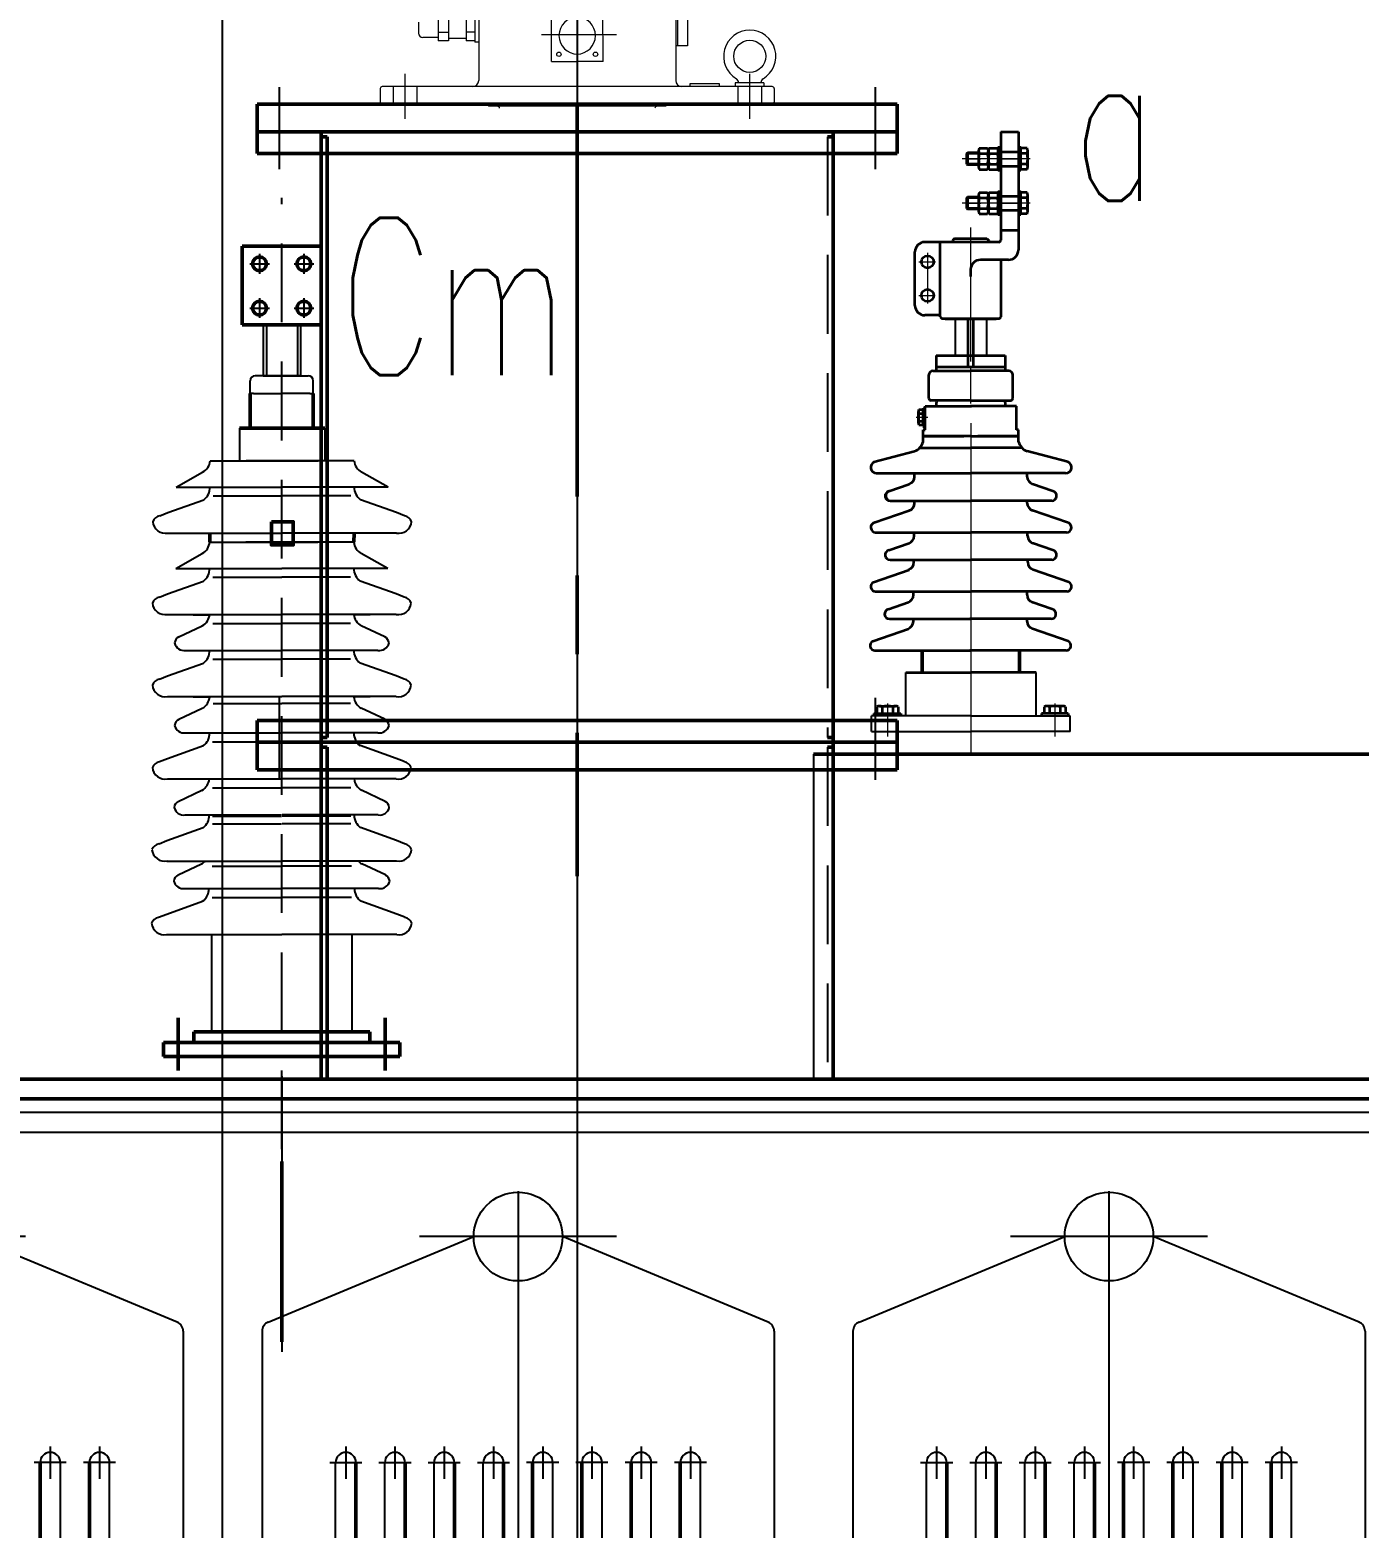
# Model space of a CAD drawing. Header units: millimetres. Extents: x -800 to 18208, y -320 to 13120.
# Drawn here: x 3766 to 5115, y 9396 to 10918 of the extents above; entities that cross this region are included whole.
import ezdxf

# ---------------------------------------------------------------- set-up
doc = ezdxf.new("R2010")
doc.units = ezdxf.units.MM
doc.header["$LTSCALE"] = 320
for name, pattern in [('CENTER', [2, 1.25, -0.25, 0.25, -0.25]), ('DASHED2', [0.375, 0.25, -0.125]), ('点画线', [18, 12, -2, 2, -2])]:
    doc.linetypes.add(name, pattern=pattern)
for name, color, linetype, lineweight in [('0粗实线层', 7, 'Continuous', 50), ('2中心线层', 1, 'CENTER', 25), ('4细实线层', 2, 'Continuous', 25), ('5文字层', 6, 'Continuous', 25), ('粗实线层', 7, 'Continuous', 35)]:
    doc.layers.add(name, color=color, linetype=linetype, lineweight=lineweight)
doc.layers.add('1', color=5, linetype='DASHED2')
doc.layers.add('INTE_TEXT', color=6, linetype='Continuous')
doc.layers.add('中心线层', color=1, linetype='点画线', lineweight=18, true_color=0xff0000)
doc.styles.add('PC_TEXTSTYLE', font='txt.shx', dxfattribs={"width": 0.67, "bigfont": 'hztxt.shx'})
doc.styles.add('TH_GBDIM', font='txt.shx', dxfattribs={"width": 0.67, "bigfont": 'hztxt.shx'})
doc.dimstyles.new('TH_GBDIM', dxfattribs={"dimscale": 32, "dimtxt": 3.5, "dimasz": 2.5, "dimexe": 2, "dimexo": 0, "dimgap": 1.5, "dimtad": 0, "dimtoh": 1, "dimdec": 1, "dimdsep": 46, "dimtxsty": 'TH_GBDIM', "dimcen": 2.5, "dimclrd": 3, "dimclre": 3, "dimclrt": 6, "dimadec": 0, "dimazin": 2, "dimtfac": 0.714286, "dimtdec": 1, "dimtmove": 0, "dimatfit": 3, "dimfxl": 0, "dimtzin": 0, "dimlwd": -1, "dimlwe": -1, "dimarcsym": 0})

# ---------------------------------------------------------------- blocks, each defined once
blk = doc.blocks.new('A$C730F26E8')
at = {"lineweight": 0}
for p, q in [((225.1, 1106.3), (225.1, 1014.3)), ((425, 1106.3), (425, 1014.3)), ((183.7, 1081), (183.7, 1054.3)), ((194.3, 1081), (194.3, 1054.3)), ((212.2, 1081), (212.2, 1054.3)), ((221.2, 1082.1), (221.2, 1053.1)), ((298.8, 1033.3), (298.9, 1086.1)), ((351.2, 1033.3), (351.1, 1086.1)), ((425, 1087.1), (425, 1049.5)), ((426.8, 1087.1), (426.8, 1049.5)), ((437.1, 1087.1), (437.1, 1049.5)), ((163.9, 1073.5), (163.9, 1062.3)), ((183.7, 1057.8), (168.4, 1057.8)), ((194.3, 1062.9), (183.7, 1062.9)), ((194.3, 1054.3), (183.7, 1054.3)), ((212.2, 1056.8), (194.3, 1056.8)), ((221.1, 1063.1), (212.1, 1063.3)), ((221.2, 1054.3), (212.2, 1054.3)), ((225.1, 1053.1), (221.2, 1053.1)), ((437.1, 1049.5), (425, 1049.5)), ((425, 1049.5), (425, 1049.5)), ((298.8, 1033.3), (325.2, 1033.3)), ((351.2, 1033.3), (324.8, 1033.3)), ((125, 1006), (125, 992)), ((325, 1008), (127, 1008)), ((166.1, 1008), (158.6, 1008)), ((523, 1008), (325, 1008)), ((439.4, 1010.8), (439.4, 1008)), ((469.6, 1010.8), (439.4, 1010.8)), ((469.6, 1008), (469.6, 1010.8)), ((525, 1006), (525, 992)), ((325, 990), (127, 990)), ((165.9, 990), (158.6, 990)), ((235, 990), (235, 988)), ((523, 990), (325, 990)), ((415, 990), (415, 988)), ((484.1, 990), (491.4, 990)), ((325, 988), (235, 988)), ((415, 988), (325, 988))]:
    blk.add_line(p, q, dxfattribs=at)
at = {"lineweight": 0, "ltscale": 2}
for p, q in [((514.5, 1011.7), (485.5, 1011.7)), ((485.5, 1011.7), (485.5, 1008)), ((514.4, 1011.7), (514.4, 1008))]:
    blk.add_line(p, q, dxfattribs=at)
for p, q in [((0, 990), (650, 990)), ((0, 962), (0, 990)), ((650, 962), (650, 990)), ((0, 940), (0, 962)), ((67, 962), (0, 962)), ((0, 962), (67, 962)), ((50, 962), (635, 962)), ((65, 962), (65, 342)), ((325, 962), (635, 962)), ((583, 962), (650, 962)), ((650, 962), (583, 962)), ((585, 962), (585, 342)), ((650, 940), (650, 962)), ((635, 940), (0, 940)), ((585, 940), (650, 940)), ((0, 364), (650, 364)), ((0, 342), (0, 364)), ((650, 342), (650, 364)), ((0, 314), (0, 342)), ((67, 342), (0, 342)), ((0, 342), (67, 342)), ((50, 342), (635, 342)), ((65, 342), (65, 0)), ((325, 342), (635, 342)), ((583, 342), (650, 342)), ((650, 342), (583, 342)), ((585, 342), (585, 0)), ((650, 314), (650, 342)), ((650, 314), (0, 314))]:
    blk.add_line(p, q)
at = {"color": 1, "linetype": 'CENTER'}
blk.add_line((325, 991.5), (325, 206.2), dxfattribs=at)
at = {"color": 5}
for p, q in [((71, 957), (71, 347)), ((71, 337), (71, 0))]:
    blk.add_line(p, q, dxfattribs=at)
at = {"lineweight": 0}
for centre, radius in [((500.2, 1038.7), 16.3), ((306.4, 1040.8), 2.26), ((343.6, 1040.8), 2.26)]:
    blk.add_circle(centre, radius, dxfattribs=at)
for centre, radius, start, end in [((325.3, 1059.7), 18.8, 90.2421, 269.6798), ((324.7, 1059.7), 18.8, 270.3202, 89.7579), ((500.2, 1038.7), 26.5, 300.7645, 239.2355), ((168.4, 1062.3), 4.45, 180, 270), ((127, 1006), 2.01, 90, 180), ((218.8, 1014.3), 6.25, 270, 0), ((431.3, 1014.3), 6.25, 180, 270), ((484.3, 1012.1), 4.45, 0, 59.2355), ((516, 1012.1), 4.45, 120.7645, 180), ((523, 1006), 2.01, 0, 90), ((127, 992), 2.01, 180, 270), ((523, 992), 2.01, 270, 0), ((244.1, 986), 2.01, 0, 90), ((405.9, 986), 2.01, 90, 180)]:
    blk.add_arc(centre, radius, start, end, dxfattribs=at)
at = {"layer": '0粗实线层'}
for p, q in [((71, 957), (65, 957)), ((579, 957), (585, 957)), ((71, 347), (65, 347)), ((71, 337), (65, 337)), ((579, 347), (585, 347)), ((579, 337), (585, 337))]:
    blk.add_line(p, q, dxfattribs=at)
at = {"layer": '1'}
for p, q in [((579, 957), (579, 347)), ((579, 337), (579, 0))]:
    blk.add_line(p, q, dxfattribs=at)
at = {"layer": '2中心线层', "lineweight": 0, "ltscale": 3}
for p, q in [((325, 2768.2), (325, 0)), ((364.9, 1060.5), (288.6, 1060.5)), ((150, 1020.9), (150, 975.1)), ((500, 1020.9), (500, 975.1)), ((138, 1008), (138, 990)), ((162, 1008), (162, 990)), ((488, 1008), (488, 990)), ((512, 1008), (512, 990))]:
    blk.add_line(p, q, dxfattribs=at)
at = {"layer": '2中心线层'}
for p, q in [((22.5, 1007.3), (22.5, 924)), ((627.5, 1007.3), (627.5, 924)), ((22.5, 387.3), (22.5, 304)), ((627.5, 387.3), (627.5, 304))]:
    blk.add_line(p, q, dxfattribs=at)
blk = doc.blocks.new('A$C5CA576C6')
at = {"layer": '0粗实线层'}
for p, q in [((92.1, 1123), (172.1, 1123)), ((92.1, 1123), (92.1, 1043)), ((172.1, 1123), (172.1, 1043)), ((92.1, 1043), (172.1, 1043)), ((100.1, 973.2), (100.1, 938)), ((164.1, 973.2), (164.1, 938)), ((89.3, 938), (175.8, 938)), ((59.1, 822.2), (59.1, 831.4)), ((205.2, 822.2), (205.6, 831.4))]:
    blk.add_line(p, q, dxfattribs=at)
at = {"layer": '0粗实线层', "color": 1}
for p, q in [((27.1, 339), (27.1, 285.5)), ((237.1, 339), (237.1, 285.5))]:
    blk.add_line(p, q, dxfattribs=at)
at = {"layer": '0粗实线层', "color": 0}
for p, q in [((42.8, 314), (42.8, 325)), ((42.8, 325), (132.1, 325)), ((221.5, 325), (132.1, 325)), ((221.5, 314), (221.5, 325)), ((12.1, 314), (12.1, 300)), ((252.1, 314), (12.1, 314)), ((252.1, 300), (252.1, 314)), ((12.1, 300), (252.1, 300))]:
    blk.add_line(p, q, dxfattribs=at)
at = {"layer": '0粗实线层', "color": 1, "linetype": 'CENTER'}
blk.add_line((132.1, 10), (132.1, 193.1), dxfattribs=at)
at = {"layer": '0粗实线层', "color": 5}
blk.add_lwpolyline([(121.7, 843), (143.8, 843), (143.8, 819.4), (121.7, 819.4)], close=True, dxfattribs=at)
at = {"layer": '0粗实线层'}
for centre in [(109.6, 1104.9), (154.6, 1104.9), (109.6, 1059.9), (154.6, 1059.9)]:
    blk.add_circle(centre, 7, dxfattribs=at)
at = {"layer": '1', "color": 1}
blk.add_line((132.1, 205.6), (132.1, 1172), dxfattribs=at)
at = {"layer": '2中心线层'}
for p, q in [((109.6, 1114.9), (109.6, 1094.9)), ((154.6, 1114.9), (154.6, 1094.9)), ((99.6, 1104.9), (119.6, 1104.9)), ((144.6, 1104.9), (164.6, 1104.9)), ((109.6, 1069.9), (109.6, 1049.9)), ((154.6, 1069.9), (154.6, 1049.9)), ((99.6, 1059.9), (119.6, 1059.9)), ((144.6, 1059.9), (164.6, 1059.9))]:
    blk.add_line(p, q, dxfattribs=at)
at = {"layer": '2中心线层', "color": 1}
blk.add_line((132.1, 280), (132.1, 0), dxfattribs=at)
at = {"layer": 'INTE_TEXT', "color": 0}
for p, q in [((113.3, 1043), (113.3, 1012.1)), ((116.6, 1043), (116.6, 991.2)), ((148.1, 1043), (148.1, 991.2)), ((151.2, 1043), (151.2, 1012.1)), ((113.3, 1012.1), (113.3, 991.2)), ((151.2, 1012.1), (151.2, 991.2)), ((113.3, 991.2), (105.3, 991.2)), ((113.3, 991.2), (151.2, 991.2)), ((151.2, 991.2), (113.3, 991.2)), ((151.2, 991.2), (158.9, 991.2)), ((100.1, 983.1), (100.1, 986)), ((100.1, 973.2), (100.1, 983.1)), ((164.1, 983.1), (164.1, 986)), ((164.1, 973.2), (164.1, 983.1)), ((103.4, 973.2), (100.1, 973.2)), ((103.4, 973.2), (132.1, 973.2)), ((160.8, 973.2), (132.1, 973.2)), ((160.8, 973.2), (164.1, 973.2)), ((89.3, 938), (89.3, 913.8)), ((89.3, 938), (89.3, 904.8)), ((175.8, 938), (175.8, 913.8)), ((175.8, 938), (175.8, 904.8)), ((59.4, 904.8), (71.7, 904.8)), ((71.7, 904.8), (132.9, 904.8)), ((89.3, 904.8), (96, 904.8)), ((132.5, 904.8), (96, 904.8)), ((193.3, 904.8), (132.1, 904.8)), ((132.5, 904.8), (169.1, 904.8)), ((175.8, 904.8), (169.1, 904.8)), ((205.6, 904.8), (193.3, 904.8)), ((25, 878.2), (51.8, 893.2)), ((240.1, 878.2), (213.2, 893.2)), ((25, 878.2), (132.5, 878.2)), ((62.6, 869.2), (132.5, 869.2)), ((240.1, 878.2), (132.5, 878.2)), ((202.4, 869.2), (132.5, 869.2)), ((8.3, 848.9), (16.4, 852.3)), ((16.4, 852.3), (53, 865.2)), ((248.6, 852.3), (212.1, 865.2)), ((256.7, 848.9), (248.6, 852.3)), ((16.4, 831.4), (58.2, 831.4)), ((58.2, 831.4), (132.5, 831.4)), ((59.1, 822.2), (71.3, 822.2)), ((71.3, 822.2), (132.5, 822.2)), ((71.7, 831.4), (132.9, 831.4)), ((88.9, 822.2), (95.6, 822.2)), ((132.1, 822.2), (95.6, 822.2)), ((192.9, 822.2), (131.8, 822.2)), ((193.3, 831.4), (132.1, 831.4)), ((132.1, 822.2), (168.7, 822.2)), ((206.9, 831.4), (132.5, 831.4)), ((175.4, 822.2), (168.7, 822.2)), ((205.2, 822.2), (192.9, 822.2)), ((205.6, 831.4), (193.3, 831.4)), ((248.6, 831.4), (206.9, 831.4)), ((24.6, 795.6), (51.4, 810.6)), ((239.7, 795.6), (212.9, 810.6)), ((24.6, 795.6), (132.1, 795.6)), ((239.7, 795.6), (132.1, 795.6)), ((16, 769.7), (52.6, 782.7)), ((62.2, 786.6), (132.1, 786.6)), ((202, 786.6), (132.1, 786.6)), ((248.2, 769.7), (211.7, 782.7)), ((7.9, 766.4), (16, 769.7)), ((256.4, 766.4), (248.2, 769.7)), ((16, 748.9), (57.8, 748.9)), ((41, 748.9), (57.8, 748.9)), ((42.2, 748.4), (59.1, 748.4)), ((57.8, 748.9), (132.1, 748.9)), ((59.1, 748.9), (71.3, 748.9)), ((71.3, 748.9), (132.5, 748.9)), ((192.9, 748.9), (131.8, 748.9)), ((206.5, 748.9), (132.1, 748.9)), ((205.2, 748.9), (192.9, 748.9)), ((222, 748.4), (205.2, 748.4)), ((223.3, 748.9), (206.5, 748.9)), ((248.2, 748.9), (206.5, 748.9)), ((27.5, 726), (51.4, 737.3)), ((62.2, 739.7), (132.1, 739.7)), ((202, 739.7), (132.1, 739.7)), ((236.8, 726), (212.9, 737.3)), ((34.5, 712.3), (132.1, 712.3)), ((62.2, 703.3), (132.1, 703.3)), ((229.8, 712.3), (132.1, 712.3)), ((202, 703.3), (132.1, 703.3)), ((7.9, 683), (16, 686.4)), ((16, 686.4), (52.6, 699.3)), ((248.2, 686.4), (211.7, 699.3)), ((256.4, 683), (248.2, 686.4)), ((16, 665.5), (57.8, 665.5)), ((41, 665.5), (57.8, 665.5)), ((42.2, 665.1), (59.1, 665.1)), ((57.8, 665.5), (132.1, 665.5)), ((62.5, 658.3), (132.1, 658.3)), ((206.5, 665.5), (132.1, 665.5)), ((201.8, 658.3), (132.1, 658.3)), ((222, 665.1), (205.2, 665.1)), ((223.3, 665.5), (206.5, 665.5)), ((248.2, 665.5), (206.5, 665.5)), ((27.5, 642.3), (51.4, 653.5)), ((236.8, 642.3), (212.9, 653.5)), ((34.5, 628.5), (132.1, 628.5)), ((229.8, 628.5), (132.1, 628.5)), ((16, 602.6), (52.6, 615.6)), ((61.7, 619.3), (131.7, 619.3)), ((202.5, 619.3), (132.5, 619.3)), ((248.2, 602.6), (211.7, 615.6)), ((7.9, 599.3), (16, 602.6)), ((256.4, 599.3), (248.2, 602.6)), ((16, 581.8), (57.8, 581.8)), ((41, 581.8), (57.8, 581.8)), ((57.8, 581.8), (132.1, 581.8)), ((206.5, 581.8), (132.1, 581.8)), ((223.3, 581.8), (206.5, 581.8)), ((248.2, 581.8), (206.5, 581.8)), ((27.1, 559), (51, 570.2)), ((61.8, 572.6), (131.8, 572.6)), ((202.4, 572.6), (132.5, 572.6)), ((237.1, 559), (213.2, 570.2)), ((34.1, 545.2), (131.8, 545.2)), ((61.9, 543.9), (131.8, 543.9)), ((61.9, 536.2), (131.8, 536.2)), ((230.1, 545.2), (132.5, 545.2)), ((202.4, 543.9), (132.5, 543.9)), ((202.4, 536.2), (132.5, 536.2)), ((7.5, 515.9), (15.6, 519.3)), ((15.6, 519.3), (52.2, 532.3)), ((248.6, 519.3), (212.1, 532.3)), ((256.7, 515.9), (248.6, 519.3)), ((15.6, 498.4), (57.4, 498.4)), ((26.8, 484.2), (50.6, 495.4)), ((40.6, 498.4), (57.4, 498.4)), ((57.4, 498.4), (131.8, 498.4)), ((61.5, 493.3), (131.4, 493.3)), ((206.9, 498.4), (132.5, 498.4)), ((202.8, 493.3), (132.9, 493.3)), ((248.6, 498.4), (206.9, 498.4)), ((223.7, 498.4), (206.9, 498.4)), ((237.5, 484.2), (213.6, 495.4)), ((15.3, 444.5), (51.8, 457.5)), ((33.8, 470.4), (131.4, 470.4)), ((61.5, 461.4), (131.4, 461.4)), ((230.5, 470.4), (132.9, 470.4)), ((202.8, 461.4), (132.9, 461.4)), ((249, 444.5), (212.4, 457.5)), ((7.1, 441.2), (15.3, 444.5)), ((257.1, 441.2), (249, 444.5)), ((15.3, 423.7), (132.1, 423.7)), ((60.9, 423.7), (60.9, 325)), ((249, 423.7), (132.1, 423.7)), ((203.4, 423.7), (203.4, 325))]:
    blk.add_line(p, q, dxfattribs=at)
for centre, radius, start, end in [((105.3, 986), 5.22, 90, 180), ((158.9, 986), 5.22, 0, 90), ((44.1, 906.6), 15.5, 299.905, 353.309), ((221, 906.6), 15.5, 186.691, 240.095), ((42.8, 878.4), 16.6, 307.6318, 359.3564), ((222.2, 878.4), 16.6, 180.6436, 232.3682), ((10.2, 839.5), 9.66, 101.2874, 159.2237), ((14.1, 844.2), 13, 185.9456, 280.3119), ((251, 844.2), 13, 259.6881, 354.0544), ((254.9, 839.5), 9.66, 20.7763, 78.7126), ((43.7, 824.1), 15.5, 299.905, 353.309), ((220.6, 824.1), 15.5, 186.691, 240.095), ((42.4, 795.8), 16.6, 307.6318, 359.3564), ((221.8, 795.8), 16.6, 180.6436, 232.3682), ((9.8, 756.9), 9.66, 101.2874, 159.2237), ((254.5, 756.9), 9.66, 20.7763, 78.7126), ((13.7, 761.7), 13, 185.9456, 280.3119), ((43.7, 750.7), 15.5, 299.905, 353.309), ((220.6, 750.7), 15.5, 186.691, 240.095), ((250.6, 761.7), 13, 259.6881, 354.0544), ((31.6, 718.7), 8.42, 118.9947, 172.1608), ((33.1, 722.4), 10.2, 194.6709, 277.9511), ((231.2, 722.4), 10.2, 262.0489, 345.3291), ((232.7, 718.7), 8.42, 7.8392, 61.0053), ((42.4, 712.5), 16.6, 307.6318, 359.3564), ((221.8, 712.5), 16.6, 180.6436, 232.3682), ((9.8, 673.6), 9.66, 101.2874, 159.2237), ((13.7, 678.3), 13, 185.9456, 280.3119), ((250.6, 678.3), 13, 259.6881, 354.0544), ((254.5, 673.6), 9.66, 20.7763, 78.7126), ((43.7, 666.9), 15.5, 299.905, 353.309), ((220.6, 666.9), 15.5, 186.691, 240.095), ((31.6, 634.9), 8.42, 118.9947, 172.1608), ((232.7, 634.9), 8.42, 7.8392, 61.0053), ((33.1, 638.6), 10.2, 194.6709, 277.9511), ((42.4, 628.7), 16.6, 307.6318, 359.3564), ((221.8, 628.7), 16.6, 180.6436, 232.3682), ((231.2, 638.6), 10.2, 262.0489, 345.3291), ((9.8, 589.8), 9.66, 101.2874, 159.2237), ((254.5, 589.8), 9.66, 20.7763, 78.7126), ((13.7, 594.6), 13, 185.9456, 280.3119), ((43.3, 583.6), 15.5, 299.905, 353.309), ((221, 583.6), 15.5, 186.691, 240.095), ((250.6, 594.6), 13, 259.6881, 354.0544), ((31.2, 551.6), 8.42, 118.9947, 172.1608), ((32.7, 555.3), 10.2, 194.6709, 277.9511), ((231.5, 555.3), 10.2, 262.0489, 345.3291), ((233, 551.6), 8.42, 7.8392, 61.0053), ((42.1, 545.4), 16.6, 307.6318, 359.3564), ((222.2, 545.4), 16.6, 180.6436, 232.3682), ((9.4, 506.5), 9.66, 101.2874, 159.2237), ((13.3, 511.2), 13, 185.9456, 280.3119), ((251, 511.2), 13, 259.6881, 354.0544), ((254.9, 506.5), 9.66, 20.7763, 78.7126), ((42.9, 508.8), 15.5, 299.905, 318.0794), ((221.3, 508.8), 15.5, 221.9206, 240.095), ((30.8, 476.8), 8.42, 118.9947, 172.1608), ((32.3, 480.5), 10.2, 194.6709, 277.9511), ((231.9, 480.5), 10.2, 262.0489, 345.3291), ((233.4, 476.8), 8.42, 7.8392, 61.0053), ((41.7, 470.6), 16.6, 307.6318, 359.3564), ((222.6, 470.6), 16.6, 180.6436, 232.3682), ((9, 431.7), 9.66, 101.2874, 159.2237), ((12.9, 436.5), 13, 185.9456, 280.3119), ((251.3, 436.5), 13, 259.6881, 354.0544), ((255.2, 431.7), 9.66, 20.7763, 78.7126)]:
    blk.add_arc(centre, radius, start, end, dxfattribs=at)
blk = doc.blocks.new('*D53')
at = {"color": 3}
for p, q in [((4321.4, 9428), (4321.4, 6950.7)), ((3961.4, 6992.1), (3961.4, 7078.7)), ((3881.4, 7014.7), (3801.4, 7014.7)), ((3961.4, 7014.7), (4025.9, 7014.7)), ((4321.4, 7014.7), (4257, 7014.7)), ((4401.4, 7014.7), (4481.4, 7014.7))]:
    blk.add_line(p, q, dxfattribs=at)
for points in [[(3881.4, 7028), (3881.4, 7001.3), (3961.4, 7014.7)], [(4401.4, 7028), (4401.4, 7001.3), (4321.4, 7014.7)]]:
    blk.add_solid(points, dxfattribs=at)
at = {"layer": 'Defpoints', "color": 0}
for p in [(4321.4, 9428), (3961.4, 7014.7), (3961.4, 6992.1)]:
    blk.add_point(p, dxfattribs=at)
at = {"color": 6, "insert": (4141.4, 7014.7), "char_height": 112, "attachment_point": 5, "style": 'TH_GBDIM'}
blk.add_mtext('360', dxfattribs=at)
blk = doc.blocks.new('1')
for p, q in [((5399.2, 9227.8), (5608, 9314.6)), ((5906.9, 9227.8), (5698, 9314.6)), ((5393, 9218.5), (5393, 7171.5)), ((5913, 9218.5), (5913, 7171.5)), ((5467.7, 7305), (5467.7, 9085.1)), ((5517.7, 7305), (5517.7, 9085.1)), ((5567.7, 7305), (5567.7, 9085.1)), ((5617.7, 7305), (5617.7, 9085.1)), ((5688.3, 7305), (5688.3, 9085.1)), ((5738.3, 7305), (5738.3, 9085.1)), ((5788.3, 7305), (5788.3, 9085.1)), ((5838.3, 7305), (5838.3, 9085.1))]:
    blk.add_line(p, q)
blk.add_circle((5653, 9314.6), 45)
for centre, radius, start, end in [((5403, 9218.5), 10, 112.5804, 180), ((5903, 9218.5), 10, 0, 67.4196), ((5478, 9085.1), 10.3, 0, 180), ((5528, 9085.1), 10.3, 0, 180), ((5578, 9085.1), 10.3, 0, 180), ((5628, 9085.1), 10.3, 0, 180), ((5678, 9085.1), 10.3, 0, 180), ((5728, 9085.1), 10.3, 0, 180), ((5778, 9085.1), 10.3, 0, 180), ((5828, 9085.1), 10.3, 0, 180)]:
    blk.add_arc(centre, radius, start, end)
at = {"layer": '0粗实线层'}
for p, q in [((5488.3, 9085.1), (5488.3, 7305)), ((5538.3, 9085.1), (5538.3, 7305)), ((5588.3, 9085.1), (5588.3, 7305)), ((5638.3, 9085.1), (5638.3, 7305)), ((5667.7, 9085.1), (5667.7, 7305)), ((5717.7, 9085.1), (5717.7, 7305)), ((5767.7, 9085.1), (5767.7, 7305)), ((5817.7, 9085.1), (5817.7, 7305))]:
    blk.add_line(p, q, dxfattribs=at)
at = {"layer": '2中心线层'}
for p, q in [((5653, 9360.8), (5653, 7040.3)), ((5753, 9314.6), (5553, 9314.6)), ((5478, 9101.4), (5478, 9068.7)), ((5528, 9101.4), (5528, 9068.7)), ((5578, 9101.4), (5578, 9068.7)), ((5628, 9101.4), (5628, 9068.7)), ((5678, 9101.4), (5678, 9068.7)), ((5728, 9101.4), (5728, 9068.7)), ((5778, 9101.4), (5778, 9068.7)), ((5828, 9101.4), (5828, 9068.7)), ((5461.7, 9085.1), (5494.3, 9085.1)), ((5511.7, 9085.1), (5544.3, 9085.1)), ((5561.7, 9085.1), (5594.3, 9085.1)), ((5611.7, 9085.1), (5644.3, 9085.1)), ((5694.3, 9085.1), (5661.7, 9085.1)), ((5744.3, 9085.1), (5711.7, 9085.1)), ((5794.3, 9085.1), (5761.7, 9085.1)), ((5844.3, 9085.1), (5811.7, 9085.1))]:
    blk.add_line(p, q, dxfattribs=at)

msp = doc.modelspace()

# ---------------------------------------------------------------- linework, layer by layer
at = {"color": 1}
for p, q in [((3961.44, 6868.12), (3961.44, 12633.93)), ((4321.44, 11048.04), (4321.44, 6876.23))]:
    msp.add_line(p, q, dxfattribs=at)
for p, q in [((4705.22, 10624.1), (4705.21, 10586.97)), ((4737.05, 10624.1), (4737.05, 10586.97)), ((4672.88, 10523.36), (4672.88, 10533.36)), ((4672.88, 10533.36), (4674.51, 10533.36)), ((4672.88, 10523.36), (4672.89, 10513.36)), ((4672.89, 10513.36), (4674.52, 10513.36)), ((4654.98, 10221.1), (4654.98, 10265.1)), ((4787.29, 10221.1), (4787.29, 10265.1)), ((4721.6, 10221.1), (4620.19, 10221.1)), ((4620.19, 10205.1), (4620.19, 10221.1)), ((4721.46, 10221.1), (4822.08, 10221.1)), ((4822.08, 10205.1), (4822.08, 10221.1)), ((4620.19, 10205.1), (4721.44, 10205.1)), ((4822.08, 10205.1), (4721.44, 10205.1)), ((6596.44, 9818.1), (1326.44, 9818.1)), ((1326.44, 9798.1), (6596.44, 9798.1))]:
    msp.add_line(p, q)
at = {"layer": '0粗实线层'}
for p, q in [((4671.6, 10265.1), (4671.6, 10287.3)), ((4770.67, 10265.1), (4770.67, 10287.3)), ((4561.44, 10182.1), (5881.44, 10182.1)), ((1326.44, 9852.1), (6246.44, 9852.1)), ((6596.44, 9852.1), (1676.44, 9852.1)), ((1326.44, 9832.1), (6246.44, 9832.1)), ((6596.44, 9832.1), (1676.44, 9832.1))]:
    msp.add_line(p, q, dxfattribs=at)
at = {"layer": '2中心线层'}
msp.add_line((4321.44, 10049.89), (4321.44, 9402.24), dxfattribs=at)
at = {"layer": '4细实线层'}
for q in [(5881.44, 10182.1), (4561.44, 9852.1)]:
    msp.add_line((4561.44, 10182.1), q, dxfattribs=at)
at = {"layer": '中心线层', "linetype": '点画线'}
for p, q in [((4781.39, 10786.6), (4712.4, 10786.6)), ((4718.63, 10786.6), (4731.28, 10786.6)), ((4735.75, 10786.6), (4727.25, 10786.6)), ((4748.51, 10786.6), (4773, 10786.6)), ((4748.51, 10786.6), (4773, 10786.6)), ((4781.39, 10741.6), (4712.4, 10741.6)), ((4718.63, 10741.6), (4731.28, 10741.6)), ((4735.75, 10741.6), (4727.25, 10741.6)), ((4748.51, 10741.6), (4773, 10741.6)), ((4721.13, 10580.86), (4721.13, 10717.07)), ((4668.42, 10681.96), (4685.15, 10681.96)), ((4677.17, 10691.19), (4677.17, 10639.89)), ((4668.42, 10647.96), (4684.89, 10647.96)), ((4721.13, 10538.27), (4721.13, 10574.27))]:
    msp.add_line(p, q, dxfattribs=at)
at = {"layer": '中心线层'}
for p, q in [((4665.59, 10524.2), (4677.34, 10524.2)), ((4721.44, 10182.1), (4721.44, 10518.12)), ((4636.44, 10233.46), (4636.44, 10199.96)), ((4806.43, 10233.46), (4806.43, 10199.96))]:
    msp.add_line(p, q, dxfattribs=at)
at = {"layer": '粗实线层'}
for p, q in [((4751.42, 10814.1), (4751.42, 10704.1)), ((4751.42, 10814.1), (4769.42, 10814.1)), ((4769.42, 10814.1), (4769.42, 10694.1)), ((4716.92, 10791.94), (4717.6, 10792.6)), ((4716.92, 10781.26), (4716.92, 10791.94)), ((4728.92, 10791.94), (4716.92, 10791.94)), ((4717.6, 10792.6), (4717.6, 10780.6)), ((4720.25, 10792.6), (4717.6, 10792.6)), ((4728.92, 10792.6), (4720.25, 10792.6)), ((4728.92, 10794.77), (4728.92, 10778.44)), ((4728.92, 10794.77), (4728.92, 10778.44)), ((4729.66, 10797.36), (4738.18, 10797.36)), ((4729.69, 10791.98), (4738.15, 10791.98)), ((4738.92, 10794.77), (4738.92, 10778.44)), ((4738.92, 10794.77), (4738.92, 10778.44)), ((4738.92, 10794.77), (4738.92, 10778.44)), ((4738.92, 10794.77), (4738.92, 10778.44)), ((4738.92, 10794.77), (4738.92, 10778.44)), ((4739.66, 10797.36), (4748.18, 10797.36)), ((4739.69, 10791.98), (4748.15, 10791.98)), ((4748.92, 10794.77), (4748.92, 10778.44)), ((4748.92, 10794.77), (4748.92, 10778.44)), ((4748.92, 10794.77), (4748.92, 10778.44)), ((4751.42, 10793.85), (4769.42, 10793.85)), ((4751.42, 10793.85), (4769.42, 10793.85)), ((4771.92, 10775.84), (4771.92, 10797.36)), ((4778.18, 10797.36), (4771.92, 10797.36)), ((4778.15, 10791.98), (4771.92, 10791.98)), ((4778.92, 10778.44), (4778.92, 10794.77)), ((4778.92, 10778.44), (4778.92, 10794.77)), ((4716.92, 10781.26), (4717.6, 10780.6)), ((4728.92, 10781.26), (4716.92, 10781.26)), ((4720.25, 10780.6), (4717.6, 10780.6)), ((4728.92, 10780.6), (4720.25, 10780.6)), ((4729.66, 10775.84), (4738.18, 10775.84)), ((4729.69, 10781.22), (4738.15, 10781.22)), ((4739.66, 10775.84), (4748.18, 10775.84)), ((4739.69, 10781.22), (4748.15, 10781.22)), ((4751.42, 10779.35), (4769.42, 10779.35)), ((4751.42, 10779.35), (4769.42, 10779.35)), ((4778.15, 10781.22), (4771.92, 10781.22)), ((4778.18, 10775.84), (4771.92, 10775.84)), ((4716.92, 10746.94), (4717.6, 10747.6)), ((4716.92, 10736.26), (4716.92, 10746.94)), ((4728.92, 10746.94), (4716.92, 10746.94)), ((4717.6, 10747.6), (4717.6, 10735.6)), ((4720.25, 10747.6), (4717.6, 10747.6)), ((4728.92, 10747.6), (4720.25, 10747.6)), ((4728.92, 10749.77), (4728.92, 10733.44)), ((4728.92, 10749.77), (4728.92, 10733.44)), ((4729.66, 10752.36), (4738.18, 10752.36)), ((4729.69, 10746.98), (4738.15, 10746.98)), ((4738.92, 10749.77), (4738.92, 10733.44)), ((4738.92, 10749.77), (4738.92, 10733.44)), ((4738.92, 10749.77), (4738.92, 10733.44)), ((4738.92, 10749.77), (4738.92, 10733.44)), ((4738.92, 10749.77), (4738.92, 10733.44)), ((4739.66, 10752.36), (4748.18, 10752.36)), ((4739.69, 10746.98), (4748.15, 10746.98)), ((4748.92, 10749.77), (4748.92, 10733.44)), ((4748.92, 10749.77), (4748.92, 10733.44)), ((4748.92, 10749.77), (4748.92, 10733.44)), ((4751.42, 10748.85), (4769.42, 10748.85)), ((4771.92, 10730.84), (4771.92, 10752.36)), ((4778.18, 10752.36), (4771.92, 10752.36)), ((4778.15, 10746.98), (4771.92, 10746.98)), ((4778.92, 10733.44), (4778.92, 10749.77)), ((4778.92, 10733.44), (4778.92, 10749.77)), ((4716.92, 10736.26), (4717.6, 10735.6)), ((4728.92, 10736.26), (4716.92, 10736.26)), ((4720.25, 10735.6), (4717.6, 10735.6)), ((4728.92, 10735.6), (4720.25, 10735.6)), ((4729.66, 10730.84), (4738.18, 10730.84)), ((4729.69, 10736.22), (4738.15, 10736.22)), ((4739.66, 10730.84), (4748.18, 10730.84)), ((4739.69, 10736.22), (4748.15, 10736.22)), ((4751.42, 10734.35), (4769.42, 10734.35)), ((4778.15, 10736.22), (4771.92, 10736.22)), ((4778.18, 10730.84), (4771.92, 10730.84)), ((4751.42, 10714.1), (4769.42, 10714.1)), ((4749.42, 10702.1), (4674.42, 10702.1)), ((4689.92, 10626.1), (4689.92, 10702.1)), ((4704.5, 10705.57), (4702.5, 10703.57)), ((4702.5, 10703.57), (4702.5, 10703.42)), ((4702.5, 10703.57), (4702.5, 10702.1)), ((4704.5, 10705.57), (4737.5, 10705.57)), ((4737.5, 10705.57), (4739.5, 10703.57)), ((4739.5, 10703.57), (4739.5, 10703.42)), ((4739.5, 10703.57), (4739.5, 10702.1)), ((4664.42, 10637.81), (4664.42, 10692.1)), ((4759.42, 10684.1), (4730.92, 10684.1)), ((4751.92, 10626.1), (4751.92, 10684.1)), ((4720.92, 10674.1), (4720.92, 10667.28)), ((4689.92, 10627.81), (4674.42, 10627.81)), ((4689.92, 10626.1), (4691.92, 10624.1)), ((4749.92, 10624.1), (4691.92, 10624.1)), ((4694.93, 10624.1), (4746.9, 10624.1)), ((4718.04, 10624.1), (4718.04, 10574.97)), ((4723.62, 10624.1), (4723.62, 10574.97)), ((4749.92, 10624.1), (4751.92, 10626.1)), ((4685.83, 10586.97), (4755.83, 10586.97)), ((4685.88, 10586.97), (4685.88, 10571.27)), ((4755.87, 10574.97), (4685.88, 10574.97)), ((4755.83, 10586.97), (4755.87, 10571.27)), ((4678.63, 10543.27), (4678.63, 10567.27)), ((4682.63, 10571.27), (4721.13, 10571.27)), ((4759.63, 10571.27), (4721.13, 10571.27)), ((4763.63, 10543.27), (4763.63, 10567.27)), ((4667.81, 10518.28), (4667.81, 10530.11)), ((4667.81, 10518.28), (4667.81, 10530.11)), ((4668.35, 10531.99), (4672.88, 10531.99)), ((4672.88, 10516.4), (4672.88, 10531.99)), ((4674.64, 10511.49), (4674.64, 10535.49)), ((4674.64, 10535.49), (4721.64, 10535.49)), ((4721.06, 10541.27), (4680.63, 10541.27)), ((4767.63, 10535.49), (4720.63, 10535.49)), ((4721.13, 10541.27), (4721.06, 10541.27)), ((4721.13, 10541.27), (4721.2, 10541.27)), ((4721.2, 10541.27), (4761.63, 10541.27)), ((4767.63, 10511.49), (4767.63, 10535.49)), ((4668.35, 10516.4), (4672.88, 10516.4)), ((4668.37, 10528.09), (4672.88, 10528.1)), ((4668.37, 10520.3), (4672.88, 10520.3)), ((4672.64, 10511.49), (4674.64, 10511.49)), ((4672.64, 10505.1), (4672.64, 10511.49)), ((4672.64, 10499.31), (4672.64, 10505.1)), ((4721.44, 10505.1), (4672.64, 10505.1)), ((4673.69, 10505.1), (4713.94, 10505.1)), ((4720.83, 10505.1), (4769.63, 10505.1)), ((4768.57, 10505.1), (4728.33, 10505.1)), ((4769.63, 10511.49), (4767.63, 10511.49)), ((4769.63, 10505.1), (4769.63, 10511.49)), ((4769.63, 10499.31), (4769.63, 10505.1)), ((4622.78, 10478.92), (4663.91, 10489.63)), ((4669.3, 10493.19), (4721.44, 10493.19)), ((4772.97, 10493.19), (4720.83, 10493.19)), ((4819.49, 10478.92), (4778.36, 10489.63)), ((4624.89, 10467.3), (4721.44, 10467.3)), ((4637.99, 10449.19), (4658.5, 10456.26)), ((4663.89, 10463.82), (4663.89, 10467.3)), ((4817.38, 10467.3), (4720.83, 10467.3)), ((4778.38, 10463.82), (4778.38, 10467.3)), ((4804.28, 10449.19), (4783.77, 10456.26)), ((4639.06, 10439.3), (4721.44, 10439.3)), ((4663.89, 10437.04), (4663.89, 10439.3)), ((4663.89, 10437.04), (4663.89, 10437.76)), ((4803.21, 10439.3), (4720.83, 10439.3)), ((4778.38, 10437.04), (4778.38, 10439.3)), ((4778.38, 10437.04), (4778.38, 10437.76)), ((4622.87, 10417.19), (4658.5, 10429.48)), ((4819.4, 10417.19), (4783.77, 10429.48)), ((4623.93, 10407.3), (4721.44, 10407.3)), ((4663.47, 10403.68), (4663.47, 10407.2)), ((4818.33, 10407.3), (4720.83, 10407.3)), ((4778.8, 10403.68), (4778.8, 10407.2)), ((4637.99, 10389.19), (4658.5, 10396.26)), ((4804.28, 10389.19), (4783.77, 10396.26)), ((4639.06, 10379.3), (4721.44, 10379.3)), ((4663.38, 10376.91), (4663.38, 10379.3)), ((4803.21, 10379.3), (4720.83, 10379.3)), ((4778.88, 10376.91), (4778.88, 10379.3)), ((4622.25, 10356.81), (4658.6, 10369.34)), ((4820.63, 10356.81), (4784.27, 10369.34)), ((4623.81, 10347.3), (4624.4, 10347.3)), ((4623.81, 10347.3), (4721.44, 10347.3)), ((4624.42, 10347.3), (4625.01, 10347.3)), ((4662.86, 10343.68), (4662.86, 10347.2)), ((4818.45, 10347.3), (4720.83, 10347.3)), ((4778.18, 10343.68), (4778.18, 10347.2)), ((4818.45, 10347.3), (4817.87, 10347.3)), ((4637.38, 10329.19), (4657.89, 10336.26)), ((4803.67, 10329.19), (4783.16, 10336.26)), ((4638.45, 10319.3), (4720.83, 10319.3)), ((4662.77, 10316.91), (4662.77, 10319.3)), ((4802.6, 10319.3), (4720.22, 10319.3)), ((4778.27, 10316.91), (4778.27, 10319.3)), ((4621.64, 10296.81), (4657.99, 10309.34)), ((4820.02, 10296.81), (4783.66, 10309.34)), ((4623.2, 10287.3), (4623.79, 10287.3)), ((4623.2, 10287.3), (4720.83, 10287.3)), ((4623.81, 10287.3), (4624.4, 10287.3)), ((4817.84, 10287.3), (4720.22, 10287.3)), ((4817.84, 10287.3), (4817.26, 10287.3)), ((4654.98, 10265.1), (4721.6, 10265.1)), ((4787.29, 10265.1), (4720.66, 10265.1)), ((4625.56, 10229.98), (4625.56, 10223.17)), ((4628.28, 10230.85), (4644.6, 10230.85)), ((4631, 10229.98), (4631, 10223.17)), ((4641.88, 10229.98), (4641.88, 10223.17)), ((4647.32, 10229.98), (4647.32, 10223.17)), ((4795.55, 10229.98), (4795.55, 10223.17)), ((4814.59, 10230.85), (4798.27, 10230.85)), ((4800.99, 10229.98), (4800.99, 10223.17)), ((4811.87, 10229.98), (4811.87, 10223.17)), ((4817.3, 10229.98), (4817.3, 10223.17)), ((4622.78, 10223.17), (4650.1, 10223.17)), ((4622.78, 10223.17), (4622.78, 10221.1)), ((4630.64, 10223.17), (4642.24, 10223.17)), ((4650.1, 10223.17), (4650.1, 10221.1)), ((4820.09, 10223.17), (4792.77, 10223.17)), ((4792.77, 10223.17), (4792.77, 10221.1)), ((4812.22, 10223.17), (4800.63, 10223.17)), ((4820.09, 10223.17), (4820.09, 10221.1))]:
    msp.add_line(p, q, dxfattribs=at)
for points in [[(4751.42, 10775.1), (4751.42, 10798.1), (4748.92, 10798.1), (4748.92, 10775.1)], [(4771.92, 10775.1), (4771.92, 10798.1), (4769.42, 10798.1), (4769.42, 10775.1)], [(4751.42, 10730.1), (4751.42, 10753.1), (4748.92, 10753.1), (4748.92, 10730.1)], [(4771.92, 10730.1), (4771.92, 10753.1), (4769.42, 10753.1), (4769.42, 10730.1)]]:
    msp.add_lwpolyline(points, close=True, dxfattribs=at)
for centre in [(4677.17, 10681.96), (4677.17, 10647.96)]:
    msp.add_circle(centre, 6.25, dxfattribs=at)
for centre, radius, start, end in [((4734.07, 10794.69), 5.16, 148.85988, 211.75484), ((4748.06, 10786.6), 19.15, 163.6829, 196.3171), ((4733.76, 10794.69), 5.16, 328.24516, 31.14012), ((4719.77, 10786.6), 19.15, 343.6829, 16.3171), ((4744.07, 10794.69), 5.16, 148.85988, 211.75484), ((4758.07, 10786.6), 19.15, 163.6829, 196.3171), ((4743.76, 10794.69), 5.16, 328.24516, 31.14012), ((4729.77, 10786.6), 19.15, 343.6829, 16.3171), ((4773.76, 10794.69), 5.16, 328.24516, 31.14012), ((4759.77, 10786.6), 19.15, 343.6829, 16.3171), ((4734.07, 10778.51), 5.16, 148.24516, 211.14012), ((4733.76, 10778.51), 5.16, 328.85988, 31.75484), ((4744.07, 10778.51), 5.16, 148.24516, 211.14012), ((4743.76, 10778.51), 5.16, 328.85988, 31.75484), ((4773.76, 10778.51), 5.16, 328.85988, 31.75484), ((4734.07, 10749.69), 5.16, 148.85988, 211.75484), ((4748.06, 10741.6), 19.15, 163.6829, 196.3171), ((4733.76, 10749.69), 5.16, 328.24516, 31.14012), ((4719.77, 10741.6), 19.15, 343.6829, 16.3171), ((4744.07, 10749.69), 5.16, 148.85988, 211.75484), ((4758.07, 10741.6), 19.15, 163.6829, 196.3171), ((4743.76, 10749.69), 5.16, 328.24516, 31.14012), ((4729.77, 10741.6), 19.15, 343.6829, 16.3171), ((4773.76, 10749.69), 5.16, 328.24516, 31.14012), ((4759.77, 10741.6), 19.15, 343.6829, 16.3171), ((4734.07, 10733.51), 5.16, 148.24516, 211.14012), ((4733.76, 10733.51), 5.16, 328.85988, 31.75484), ((4744.07, 10733.51), 5.16, 148.24516, 211.14012), ((4743.76, 10733.51), 5.16, 328.85988, 31.75484), ((4773.76, 10733.51), 5.16, 328.85988, 31.75484), ((4674.42, 10692.1), 10, 90, 180), ((4749.42, 10704.1), 2, 270, 0), ((4730.92, 10674.1), 10, 90, 180), ((4759.42, 10694.1), 10, 270, 360), ((4674.42, 10637.81), 10, 180, 270), ((4682.63, 10567.27), 4, 90, 180), ((4759.63, 10567.27), 4, 0, 90), ((4671.55, 10530.06), 3.74, 148.86431, 211.75926), ((4680.63, 10543.27), 2, 180, 270), ((4698.17, 10536.55), 12.32, 157.48543, 184.94216), ((4744.09, 10536.55), 12.32, 355.05784, 22.51457), ((4761.63, 10543.27), 2, 270, 0), ((4681.68, 10524.2), 13.87, 163.68733, 196.32153), ((4671.55, 10518.33), 3.74, 148.24959, 211.14455), ((4659.14, 10502.71), 13.92, 290.02376, 345.86725), ((4783.12, 10502.71), 13.92, 194.13275, 249.97624), ((4625.5, 10473.3), 6, 110.57286, 270), ((4817.38, 10473.3), 6, 270, 69.42714), ((4655.89, 10463.82), 8, 289.03089, 0), ((4786.38, 10463.82), 8, 180, 250.96911), ((4639.06, 10444.3), 5, 102.31155, 270), ((4639.67, 10444.3), 5, 102.31155, 270), ((4803.21, 10444.3), 5, 270, 77.68845), ((4655.89, 10437.04), 8, 289.03089, 0), ((4655.89, 10437.04), 8, 289.03089, 0), ((4786.38, 10437.04), 8, 180, 250.96911), ((4786.38, 10437.04), 8, 180, 250.96911), ((4624.55, 10412.3), 5, 102.31155, 270), ((4818.33, 10412.3), 5, 270, 77.68845), ((4655.47, 10403.68), 8, 289.03089, 0), ((4655.47, 10403.68), 8, 289.03089, 0), ((4786.8, 10403.68), 8, 180, 250.96911), ((4786.8, 10403.68), 8, 180, 250.96911), ((4639.06, 10384.3), 5, 102.31155, 270), ((4655.38, 10376.91), 8, 289.03089, 0), ((4786.88, 10376.91), 8, 180, 250.96911), ((4803.21, 10384.3), 5, 270, 77.68845), ((4624.42, 10352.3), 5, 115.75032, 270), ((4818.45, 10352.3), 5, 270, 64.24968), ((4654.86, 10343.68), 8, 289.03089, 0), ((4654.86, 10343.68), 8, 289.03089, 0), ((4786.18, 10343.68), 8, 180, 250.96911), ((4786.18, 10343.68), 8, 180, 250.96911), ((4638.45, 10324.3), 5, 102.31155, 270), ((4654.77, 10316.91), 8, 289.03089, 0), ((4786.27, 10316.91), 8, 180, 250.96911), ((4802.6, 10324.3), 5, 270, 77.68845), ((4623.81, 10292.3), 5, 115.75032, 270), ((4817.84, 10292.3), 5, 270, 64.24968), ((4628.28, 10226.17), 4.67, 54.42999, 125.57001), ((4636.44, 10213.46), 17.39, 71.77609, 108.22391), ((4644.6, 10226.17), 4.67, 54.42999, 125.57001), ((4798.27, 10226.17), 4.67, 54.42999, 125.57001), ((4806.43, 10213.46), 17.39, 71.77609, 108.22391), ((4814.59, 10226.17), 4.67, 54.42999, 125.57001)]:
    msp.add_arc(centre, radius, start, end, dxfattribs=at)

# ---------------------------------------------------------------- block references
at = {"layer": '0粗实线层'}
for name, p in [('A$C730F26E8', (3996.44, 9852.07)), ('A$C5CA576C6', (3889.3, 9575.1))]:
    msp.add_blockref(name, p, dxfattribs=at)
at = {"layer": '4细实线层'}
for p in [(-1991.6, 377.42), (-1391.6, 377.42), (-791.6, 377.42)]:
    msp.add_blockref('1', p, dxfattribs=at)

# ---------------------------------------------------------------- texts
at = {"layer": '5文字层', "style": 'PC_TEXTSTYLE', "width": 0.667}
for s, p in [('a', (4823.85, 10743.95)), ('Cm', (4079.98, 10566.81))]:
    msp.add_text(s, height=160, dxfattribs=at).set_placement(p)

# ---------------------------------------------------------------- dimensions: what is measured, and where the dimension line sits
dim = msp.add_linear_dim(base=(3961.44, 7014.68), p1=(4321.44, 9427.98), p2=(3961.44, 6992.12), dimstyle='TH_GBDIM')
dim.commit()
dim.dimension.update_dxf_attribs({"geometry": '*D53', "text_midpoint": (4141.44, 7014.68), "dimtype": 160})

doc.saveas('drawing.dxf')
